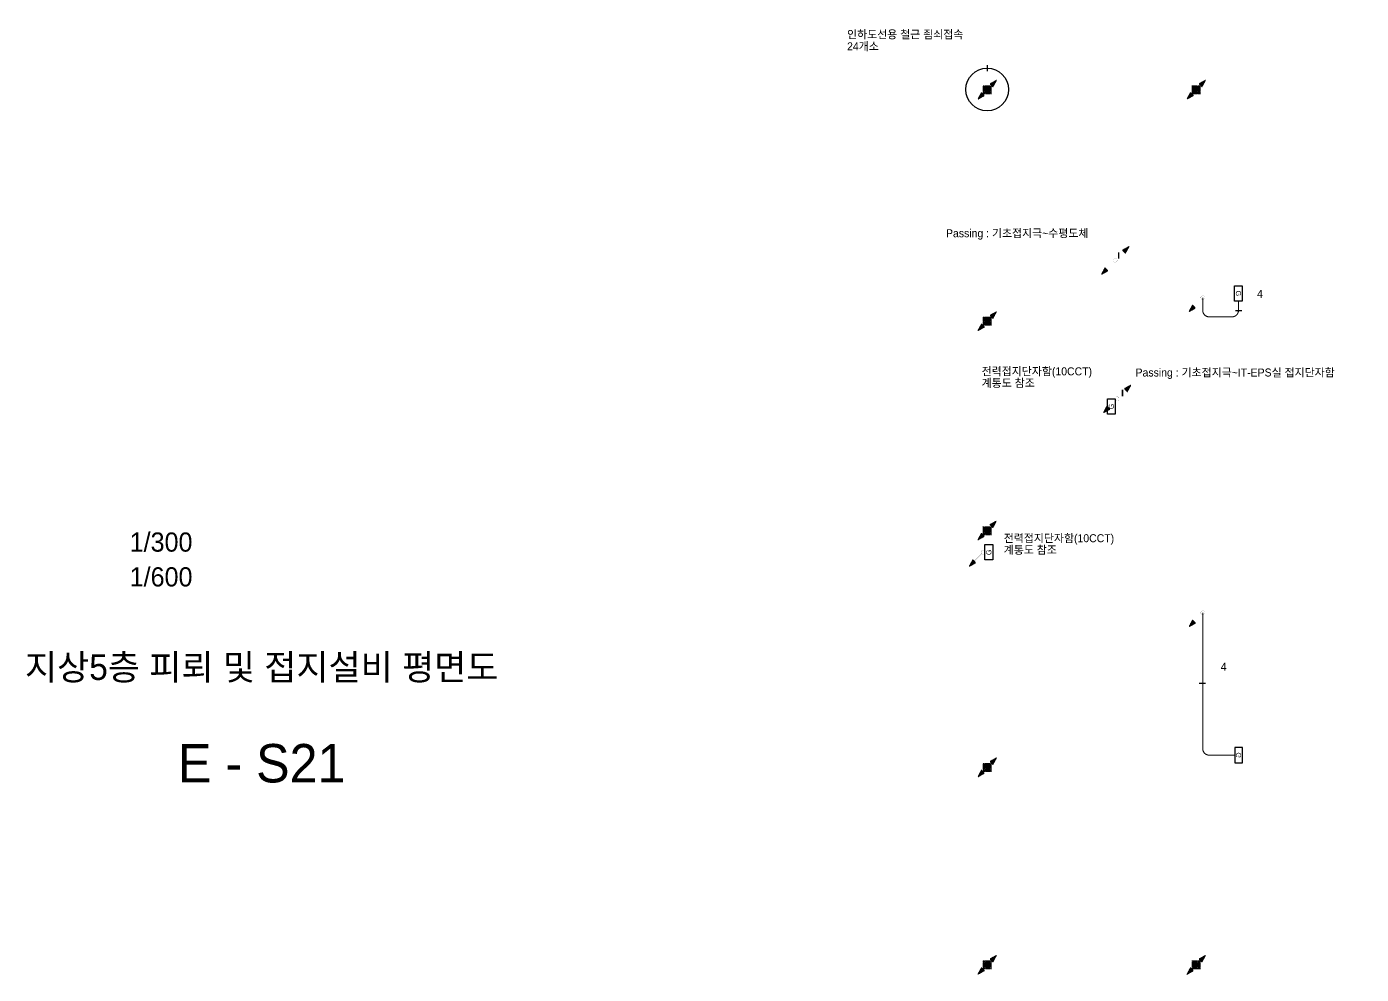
# Model space of a CAD drawing. Header units: millimetres. Extents: x 84495 to 502050, y -708375 to 1238700.
# Drawn here: x 222235 to 284788, y 559402 to 603792 of the extents above; entities that cross this region are included whole.
import ezdxf
from ezdxf.enums import TextEntityAlignment as Align

# ---------------------------------------------------------------- set-up
doc = ezdxf.new("R2010")
doc.units = ezdxf.units.MM
doc.header["$LTSCALE"] = 150
doc.set_wipeout_variables(frame=1)
doc.linetypes.add('C2', pattern=[18.5, 13.5, -2, 1, -2])
doc.layers.get('0').update_dxf_attribs({"lineweight": 0})
for name, color, linetype in [('------02 Etc Panel', 3, 'Continuous'), ('------99 Grounding and Lightning', 3, 'Continuous'), ('------99 Grounding_Grounding Terminal Board_T', 2, 'Continuous'), ('-----09 E-WIRE-GV', 2, 'Continuous'), ('-----20 General Symbol', 3, 'Continuous'), ('-----29 Indicator', 1, 'Continuous'), ('-----30 Text', 2, 'Continuous'), ('-----41 Drawing Title', 2, 'Continuous'), ('-----42 Drawing Number', 2, 'Continuous'), ('-----43 Drawing Scale', 3, 'Continuous')]:
    doc.layers.add(name, color=color, linetype=linetype)
doc.styles.add('ELEC', font='')
doc.styles.get('ELEC').set_extended_font_data('Dotum')
pattern_1 = [(180, (845852.563, 610254.6404), (-1e-14, -6.25), [])]

# ---------------------------------------------------------------- blocks, each defined once
blk = doc.blocks.new('구조체접속')
h = blk.add_hatch()
h.set_pattern_fill('ANGLE', color=1, scale=200)
h.set_pattern_definition([(0, (0, 0), (0, 55), [40, -15]), (90, (0, 0), (-55, 3e-15), [40, -15])])
h.paths.add_polyline_path([(168, 168), (-168, 168), (-168, -168), (168, -168)])
at = {"color": 1}
for p, q in [((166, 168), (168, 166)), ((-168, -166), (-166, -168))]:
    blk.add_line(p, q, dxfattribs=at)
at = {"color": 1, "const_width": 2}
blk.add_lwpolyline([(168, 168), (-168, 168), (-168, -168), (168, -168)], close=True, dxfattribs=at)
blk = doc.blocks.new("'인하도선용 수직철근 또는 철골")
h = blk.add_hatch()
h.set_pattern_fill('ANSI31', color=256, scale=50, angle=135)
h.set_pattern_definition(pattern_1)
h.paths.add_polyline_path([(291, 293), (180, 89), (88, 181)])
h = blk.add_hatch()
h.set_pattern_fill('ANSI31', color=256, scale=50, angle=135)
h.set_pattern_definition(pattern_1)
h.paths.add_polyline_path([(-291, -293), (-180, -89), (-88, -181)])
at = {"const_width": 3.93}
for points in [[(293, 293), (181, 88), (88, 181), (293, 293)], [(-293, -293), (-181, -88), (-88, -181), (-293, -293)]]:
    blk.add_lwpolyline(points, dxfattribs=at)
at = {"xscale": 0.8, "yscale": 0.8, "zscale": 0.8}
blk.add_blockref('구조체접속', (0, 0), dxfattribs=at)
blk = doc.blocks.new('입상입하1')
h = blk.add_hatch()
h.set_pattern_fill('ANSI31', color=256, scale=50, angle=135)
h.set_pattern_definition([(180, (845993.8846, 610394.13), (-1e-14, -6.25), [])])
h.paths.add_polyline_path([(432, 432), (321, 228), (229, 321)])
at = {"const_width": 3.93}
for points in [[(434, 433), (322, 227), (229, 321), (434, 433)], [(43, 43), (275, 275)]]:
    blk.add_lwpolyline(points, dxfattribs=at)
blk.add_lwpolyline([(0, 61, -1), (0, -61, -1), (0, 61)], format="xyb", dxfattribs=at)
blk = doc.blocks.new('C01')
blk.add_lwpolyline([(-300, 0), (-300, 300), (300, 300), (300, 0)], close=True)
at = {"style": 'ELEC'}
blk.add_text('G', height=200, dxfattribs=at).set_placement((0, 150), align=Align.MIDDLE)
blk = doc.blocks.new('A13')
blk.add_lwpolyline([(-300, 0), (-300, 300), (300, 300), (300, 0)], close=True)
at = {"style": 'ELEC'}
blk.add_text('G', height=200, dxfattribs=at).set_placement((0, 150), align=Align.MIDDLE)

msp = doc.modelspace()

# ---------------------------------------------------------------- linework, layer by layer
at = {"layer": '-----09 E-WIRE-GV', "color": 4, "linetype": 'C2', "ltscale": 0.1, "const_width": 50, "elevation": 0}
for points in [[(277358, 591100), (277358, 590500, 0.414214), (277658, 590200), (278730, 590200, 0.414214), (279030, 590500), (279030, 590939)], [(278853, 569667), (277658, 569667, -0.414214), (277358, 569967), (277358, 576342)]]:
    msp.add_lwpolyline(points, format="xyb", dxfattribs=at)
at = {"layer": '-----29 Indicator', "elevation": 0}
for points in [[(273035, 594089, 0, 0, 0), (273420, 594089, 0, 0, 0), (273420, 593226, 64.2, 64.2, 0), (273420, 592926, 0, 0, 0)], [(280053, 590876, 0, 0, 0), (280053, 590491, 0, 0, 0), (279190, 590491, 64.2, 64.2, 0), (278889, 590491, 0, 0, 0)], [(278351, 573411, 0, 0, 0), (278351, 573026, 0, 0, 0), (277488, 573026, 64.2, 64.2, 0), (277187, 573026, 0, 0, 0)]]:
    msp.add_lwpolyline(points, format="xyseb", dxfattribs=at)
at = {"layer": '-----29 Indicator'}
msp.add_circle((267253, 600847), 1000, dxfattribs=at)

# ---------------------------------------------------------------- block references
at = {"layer": '------02 Etc Panel', "xscale": 1.199999999953434, "yscale": 1.199999999953434, "zscale": 1.199999999953434, "rotation": 90}
for p in [(273250, 586001), (267510, 579170)]:
    msp.add_blockref('C01', p, dxfattribs=at)
at = {"layer": '------99 Grounding and Lightning', "xscale": 1.5, "yscale": 1.5, "zscale": 1.5}
for p in [(267253, 600847), (277050, 600850), (267253, 590003), (267250, 580200), (267253, 569103), (267253, 559853), (277050, 559850)]:
    msp.add_blockref("'인하도선용 수직철근 또는 철골", p, dxfattribs=at)
at = {"layer": '------99 Grounding_Grounding Terminal Board_T', "yscale": 1.2, "zscale": 1.2}
for p, xscale, rotation in [((278850, 591299), 1.2, 270), ((279213, 569667), -1.2, 90)]:
    msp.add_blockref('A13', p, dxfattribs=dict(at, xscale=xscale, rotation=rotation))
at = {"layer": '-----20 General Symbol', "xscale": 1.5, "yscale": 1.5, "zscale": 1.5}
for p in [(273253, 592847), (273342, 586361)]:
    msp.add_blockref('입상입하1', p, dxfattribs=at)
at = {"layer": '-----20 General Symbol', "xscale": 1.5, "yscale": 1.5, "zscale": 1.5, "rotation": 180}
for p in [(273253, 592847), (277358, 591100), (273342, 586361), (267058, 579170), (277358, 576342)]:
    msp.add_blockref('입상입하1', p, dxfattribs=at)

# ---------------------------------------------------------------- texts
at = {"layer": '-----41 Drawing Title', "style": 'ELEC'}
msp.add_text('지상5층 피뢰 및 접지설비 평면도', height=1200, dxfattribs=at).set_placement((233250, 573790), align=Align.MIDDLE_CENTER)
at = {"layer": '-----42 Drawing Number', "style": 'ELEC'}
msp.add_text('E - S21', height=1800, dxfattribs=at).set_placement((233250, 569290), align=Align.MIDDLE_CENTER)
at = {"layer": '-----43 Drawing Scale', "style": 'ELEC'}
for s, p in [('1/300', (227060, 579200)), ('1/600', (227060, 577570))]:
    msp.add_text(s, height=900, dxfattribs=at).set_placement(p)

# ---------------------------------------------------------------- wipeouts: each hides what was drawn before it
msp.add_wipeout([(260619, 603792), (266869, 603792), (266869, 602542), (260619, 602542)]).dxf.layer = '-----29 Indicator'

# ---------------------------------------------------------------- next in the draw order: linework, layer by layer
at = {"layer": '-----29 Indicator'}
msp.add_lwpolyline([(266869, 603154, 0, 0, 0), (267253, 603154, 0, 0, 0), (267253, 601997, 64.2, 64.2, 0), (267253, 601697, 0, 0, 0)], format="xyseb", dxfattribs=at)

# ---------------------------------------------------------------- next in the draw order: texts
at = {"layer": '-----30 Text', "style": 'ELEC'}
for s, p in [('인하도선용 철근 죔쇠접속', (260686, 603430)), ('24개소', (260686, 602872))]:
    msp.add_text(s, height=375, dxfattribs=at).set_placement(p, align=Align.MIDDLE_LEFT)

# ---------------------------------------------------------------- next in the draw order: wipeouts: each hides what was drawn before it
for points in [[(265262, 594464), (273035, 594464), (273035, 593714), (265262, 593714)], [(279702, 591078), (279702, 591484), (280053, 591687), (280404, 591484), (280404, 591078), (280053, 590876)], [(266856, 588009), (272802, 588009), (272802, 586759), (266856, 586759)], [(274085, 587975), (284788, 587975), (284788, 587225), (274085, 587225)], [(267892, 580193), (273837, 580193), (273837, 578943), (267892, 578943)], [(278000, 573613), (278000, 574019), (278351, 574222), (278702, 574019), (278702, 573613), (278351, 573411)]]:
    msp.add_wipeout(points).dxf.layer = '-----29 Indicator'

# ---------------------------------------------------------------- next in the draw order: linework, layer by layer
at = {"layer": '-----29 Indicator', "elevation": 0}
msp.add_lwpolyline([(274085, 587600, 0, 0, 0), (273596, 587600, 0, 0, 0), (273596, 586784, 64.2, 64.2, 0), (273596, 586483, 0, 0, 0)], format="xyseb", dxfattribs=at)

# ---------------------------------------------------------------- next in the draw order: texts
at = {"layer": '-----30 Text', "style": 'ELEC'}
for s, p in [('Passing : 기초접지극~수평도체', (265323, 594117)), ('4', (279902, 591278)), ('전력접지단자함(10CCT)', (266993, 587647)), ('Passing : 기초접지극~IT-EPS실 접지단자함', (274208, 587593)), ('계통도 참조', (266993, 587102)), ('전력접지단자함(10CCT)', (268029, 579830)), ('계통도 참조', (268029, 579286)), ('4', (278200, 573813))]:
    msp.add_text(s, height=375, dxfattribs=at).set_placement(p, align=Align.MIDDLE_LEFT)

doc.saveas('drawing.dxf')
